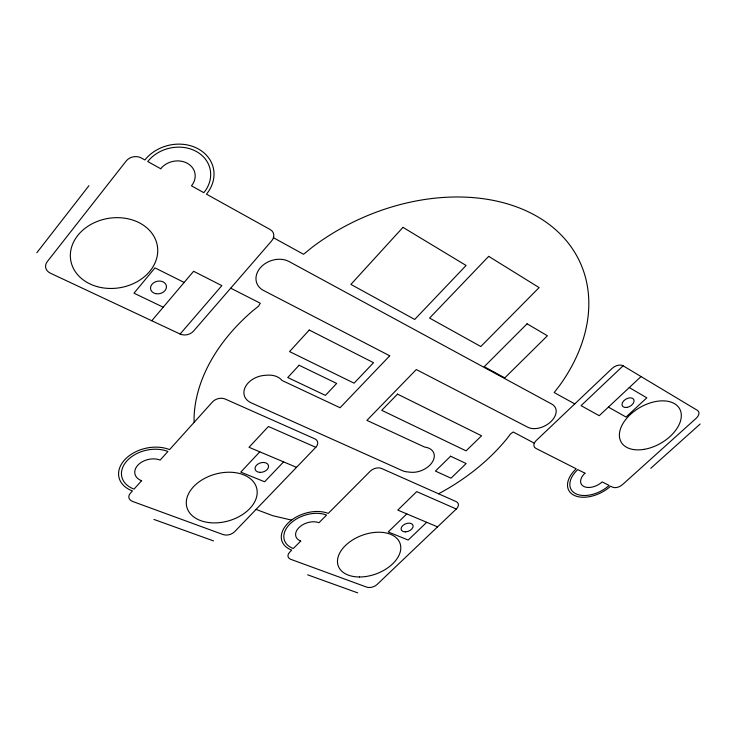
<?xml version="1.0" encoding="UTF-8"?>
<svg xmlns="http://www.w3.org/2000/svg" width="737" height="737" viewBox="0 0 737 737"><rect width="100%" height="100%" fill="white"/><g stroke="black" fill="none" stroke-linecap="round" stroke-linejoin="round"><path stroke-width="1.11" d="M273.62 237.213L273.445 237.719L303.533 254.274L312.368 247.135A183.504 131.582 -24.9 0 1 535.615 215.609A183.504 131.582 -24.9 0 1 559.724 385.377L554.196 392.554L574.768 403.904M534.297 443.167L513.21 431.993L510.548 433.936L506.899 438.708A179.727 126.543 -22.2 0 1 440.035 492.989L438.515 493.762M36.85 252.717L88.947 185.706M151.776 320.752L193.601 271.28L221.837 285.634L180.123 334.045L50.448 273.215A10.631 8.402 -5.8 0 1 47.223 261.699L126.193 160.998A10.889 9.213 -9.8 0 1 141.357 158.004L144.903 159.966A38.416 32.271 -13.5 0 1 198.391 148.966A38.416 32.271 -13.5 0 1 206.461 194.153L270.175 229.539A10.042 8.033 -19.5 0 1 271.658 240.888L193.536 331.097A9.747 7.425 -14.1 0 1 180.123 334.045M259.802 451.845L240.769 472.104L264.611 481.786L283.588 461.887M315.795 447.304L234.606 531.736A8.411 5.5 -15.8 0 1 223.099 534.565L132.586 501.436A8.918 6.034 -12.4 0 1 130.394 493.173L132.42 490.916A32.492 22.396 -12.8 0 1 124.498 460.017A32.492 22.396 -12.8 0 1 169.584 449.616L212.486 401.932A9.176 6.596 -15.7 0 1 225.163 399.03L314.791 438.828A8.66 5.97 -19.2 0 1 315.795 447.304L268.415 426.493L249.014 447.285L296.523 467.341M406.806 513.901L388.224 531.948L408.197 540.055L426.705 522.303M456.295 509.009L377.104 584.469A7.656 4.671 -20.2 0 1 366.731 587.131L290.793 559.337A8.043 5.104 -18 0 1 289.715 552.133L291.714 550.124A29.296 18.886 -18.6 0 1 287.918 523.252A29.296 18.886 -18.6 0 1 328.232 513.431L370.232 471.21A8.3 5.509 -21.3 0 1 381.554 468.465L456.194 501.611A7.914 5.002 -23.3 0 1 456.295 509.009L416.718 491.625L397.796 510.096L437.548 526.881M623.124 365.81A8.429 5.463 -30.3 0 0 612.125 368.417L536.26 440.477A8.107 5.187 -26.8 0 0 535.9 448.391L576.223 468.787A28.006 17.089 -27.4 0 0 573.976 495.255A28.006 17.089 -27.4 0 0 610.623 486.18L612.484 487.129A7.702 4.625 -27.9 0 0 622.525 484.596L696.198 418.266A8.006 4.855 -30.8 0 0 697.46 410.389L623.124 365.81L581.051 405.645L599.227 415.696L641.043 376.552M650.78 468.299L700.15 424.015M290.912 520.58L291.557 520.101L272.819 515.716L256.08 509.405M153.978 519.447L213.518 540.903M307.67 574.832L357.703 592.87M163.227 307.209L133.987 293.188L154.963 267.881L184.158 282.446M230.709 288.176L260.29 303.229L258.521 306.196L252.588 310.959A179.727 126.543 -22.2 0 0 194.043 419.049L194.172 422.292M608.403 407.11L626.045 417.041L646.81 397.823L629.287 387.561M141.587 480.727L134.042 489.119A29.6 20.406 -12.8 0 1 126.856 460.966A29.6 20.406 -12.8 0 1 167.907 451.477L160.169 460.081A16.242 11.193 -12.8 0 0 137.718 465.314A16.242 11.193 -12.8 0 0 141.587 480.727M309.245 330.029L289.558 351.595L354.082 383.166L373.558 362.696L309.245 330.029M402.973 227.355L350.895 284.399L414.719 319.453L466.097 265.467L402.973 227.355M299.084 365.248L287.743 377.537L325.413 395.373L336.68 383.443L299.084 365.248M389.726 355.796L340.07 407.745L282.031 380.476A19.337 13.966 -17.8 0 0 267.024 375.188A45.685 32.566 -17.5 0 0 262.565 375.612A19.346 13.985 -17.7 0 0 244.896 387.883A19.346 13.985 -17.7 0 0 251.142 402.817L402.448 470.685A17.587 11.654 -22.8 0 0 406.962 471.855L410.601 472.242A17.559 11.626 -22.9 0 0 432.776 461.344A17.559 11.626 -22.9 0 0 424.595 447.064L366.915 420.366L416.304 369.55L527.775 427.239A17.568 11.46 -27.4 0 0 550.935 421.619A17.568 11.46 -27.4 0 0 551.902 404.171L289.097 261.561A20.71 16.131 -19.6 0 0 260.474 267.623A20.71 16.131 -19.6 0 0 263.616 290.516L389.726 355.796M488.686 256.356L429.597 318.08L480.81 346.519L539.115 287.587L488.686 256.356M397.51 394.12L381.729 410.316L466.07 450.851L481.556 435.788L397.51 394.12M300.733 541.069L293.308 548.521A26.698 17.2 -18.6 0 1 289.871 524.044A26.698 17.2 -18.6 0 1 326.583 515.089L318.983 522.717A14.648 9.443 -18.6 0 0 298.9 527.655A14.648 9.443 -18.6 0 0 300.733 541.069M527.084 323.801L484.218 366.704L504.781 377.878L547.407 335.768L527.084 323.801M450.62 456.212L435.42 471.063L451.016 478.202L466.162 463.555L450.62 456.212M584.985 473.218L577.79 469.58A25.519 15.569 -27.4 0 0 575.726 493.707A25.519 15.569 -27.4 0 0 609.131 485.425L602.184 481.915A14.003 8.54 -27.4 0 1 583.824 486.484A14.003 8.54 -27.4 0 1 584.985 473.218M160.694 168.736L147.732 161.541A34.998 29.406 -13.5 0 1 196.438 151.536A34.998 29.406 -13.5 0 1 203.817 192.689L191.473 185.825A19.208 16.131 -13.5 0 0 187.373 163.31A19.208 16.131 -13.5 0 0 160.694 168.736M626.726 407.45A6.559 4.146 -29.8 0 0 633.811 399.555A6.559 4.146 -29.8 0 0 623.576 400.992A6.559 4.146 -29.8 0 0 626.726 407.45M644.156 449.349A33.644 20.7 -29.7 0 0 679.717 408.952A33.644 20.7 -29.7 0 0 627.169 417.768A33.644 20.7 -29.7 0 0 644.156 449.349M155.636 293.648A8.061 6.32 -12.4 0 0 166.378 285.799A8.061 6.32 -12.4 0 0 153.443 282.925A8.061 6.32 -12.4 0 0 155.636 293.648M96.833 286.527A43.907 35.155 -9.3 0 0 157.423 246.37A43.907 35.155 -9.3 0 0 87.832 226.314A43.907 35.155 -9.3 0 0 96.833 286.527M405.341 531.874A6.32 3.989 -21.7 0 0 412.987 525.223A6.32 3.989 -21.7 0 0 402.955 525.398A6.32 3.989 -21.7 0 0 405.341 531.874M359.481 576.979A32.889 20.525 -20.3 0 0 400.071 543.436A32.889 20.525 -20.3 0 0 347.846 543.381A32.889 20.525 -20.3 0 0 359.481 576.979M259.691 472.362A6.937 4.735 -17.2 0 0 268.434 465.369A6.937 4.735 -17.2 0 0 257.287 464.513A6.937 4.735 -17.2 0 0 259.691 472.362M209.032 522.588A36.187 24.293 -15.6 0 0 256.752 488.484A36.187 24.293 -15.6 0 0 199.423 481.602A36.187 24.293 -15.6 0 0 209.032 522.588"/></g></svg>
